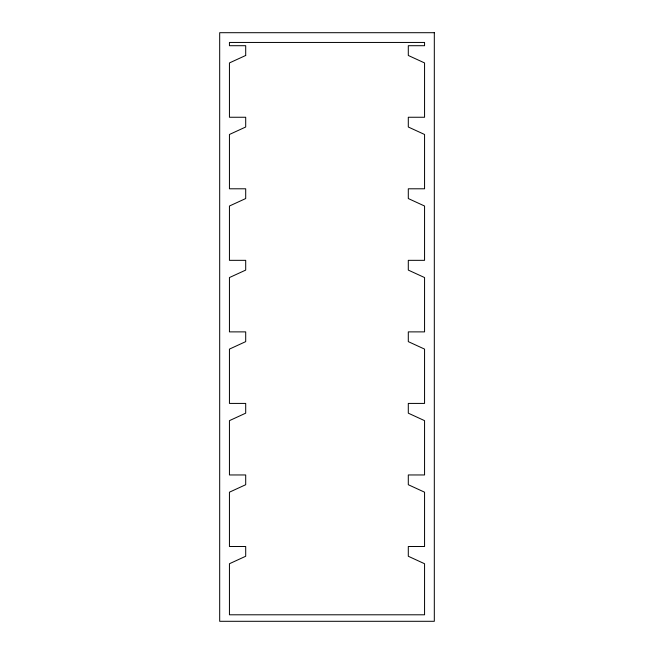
<?xml version="1.0" encoding="UTF-8"?>
<svg xmlns="http://www.w3.org/2000/svg" width="654" height="654" viewBox="0 0 654 654"><rect width="100%" height="100%" fill="white"/><g stroke="black" fill="none" stroke-linecap="round" stroke-linejoin="round"><path stroke-width="0.98" d="M245.7 55.467L229.44 62.931L229.44 117.254L245.7 117.254L245.7 127.007L229.44 134.479L229.44 188.793L245.7 188.793L245.7 198.546L229.44 206.018L229.44 260.333L245.7 260.333L245.7 270.094L229.44 277.558L229.44 331.88L245.7 331.88L245.7 341.633L229.44 349.105L229.44 403.42L245.7 403.42L245.7 413.173L229.44 420.645L229.44 474.959L245.7 474.959L245.7 484.72L229.44 492.184L229.44 546.507L245.7 546.507L245.7 556.26L229.44 563.732L229.44 614.793L424.56 614.793L424.56 563.732L408.3 556.26L408.3 546.507L424.56 546.507L424.56 492.184L408.3 484.72L408.3 474.959L424.56 474.959L424.56 420.645L408.3 413.173L408.3 403.42L424.56 403.42L424.56 349.105L408.3 341.633L408.3 331.88L424.56 331.88L424.56 277.558L408.3 270.094L408.3 260.333L424.56 260.333L424.56 206.018L408.3 198.546L408.3 188.793L424.56 188.793L424.56 134.479L408.3 127.007L408.3 117.254L424.56 117.254L424.56 62.931L408.3 55.467L408.3 45.706L424.56 45.706L424.56 42.453L229.44 42.453L229.44 45.706L245.7 45.706L245.7 55.467M434.313 32.7L219.687 32.7L219.687 621.3L434.313 621.3L434.313 32.7"/></g></svg>
